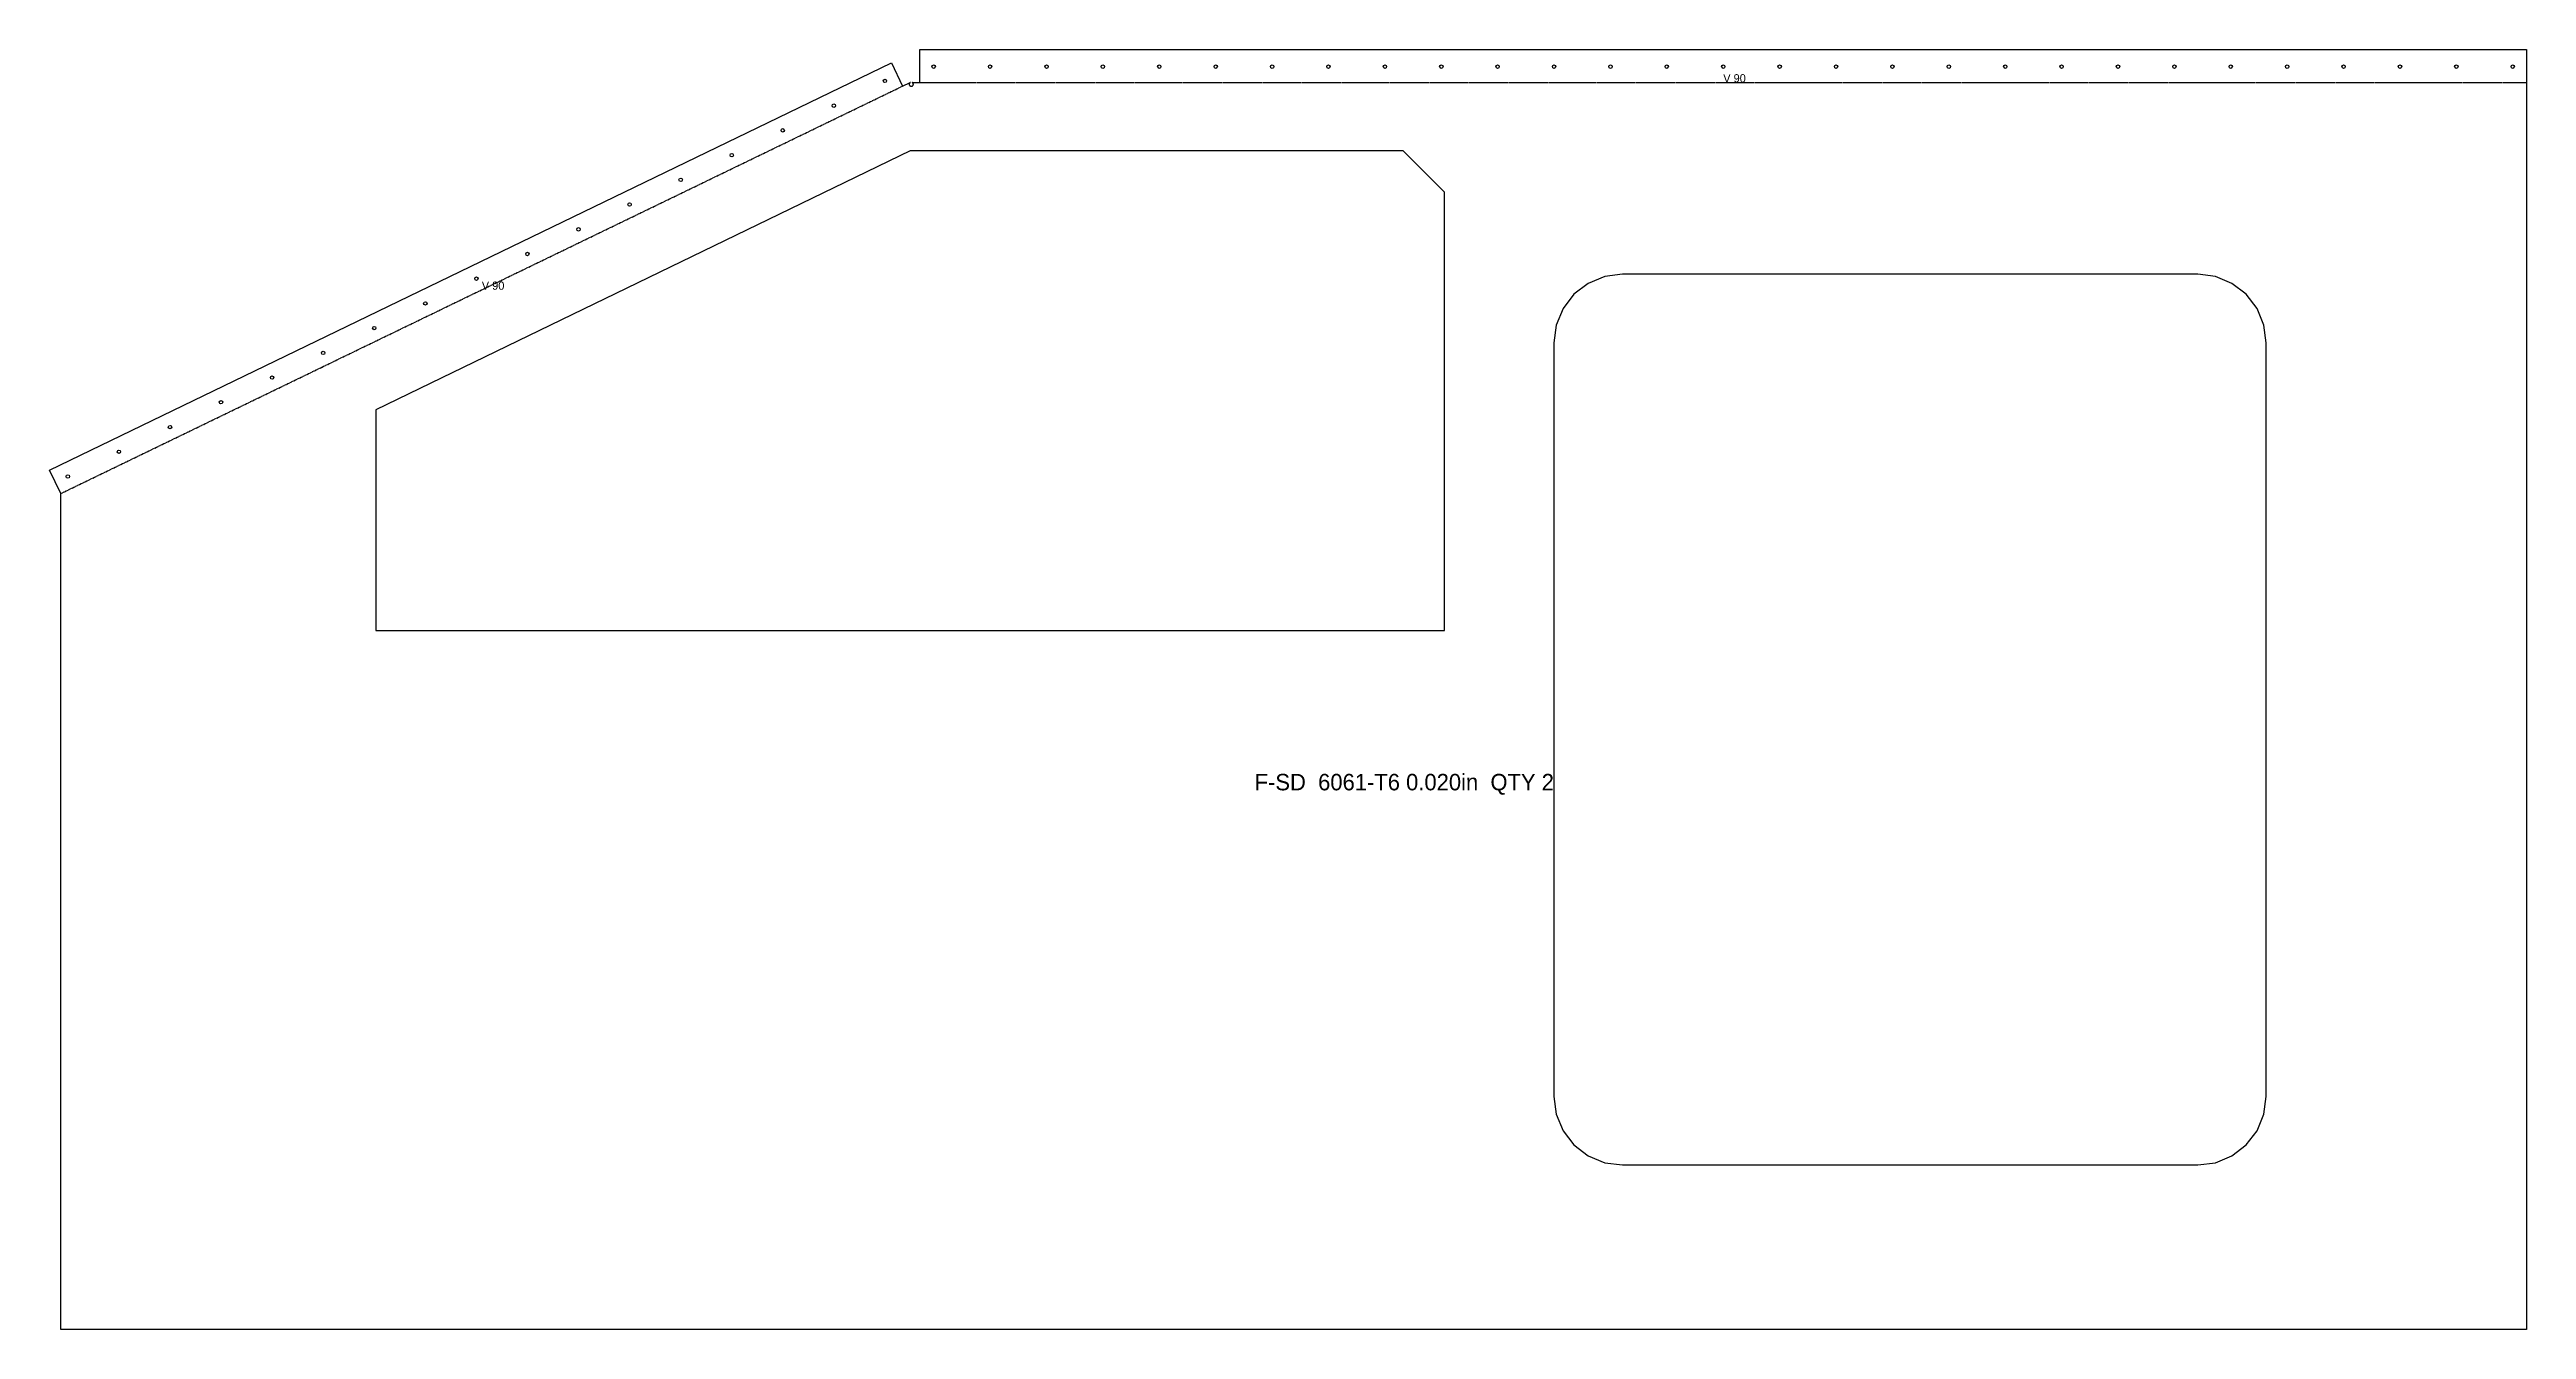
# Model space of a CAD drawing. Header units: millimetres. Extents: x -8 to 1800, y 0 to 934.
import ezdxf

# ---------------------------------------------------------------- set-up
doc = ezdxf.new("R2010")
doc.units = ezdxf.units.MM
doc.linetypes.add('DASHED', pattern=[1.524, 1.27, -0.254])
for name, color, linetype in [('CUT', 7, 'CONTINUOUS'), ('ETCH', 8, 'CONTINUOUS'), ('HOLE', 6, 'CONTINUOUS'), ('VALLEY', 1, 'DASHED')]:
    doc.layers.add(name, color=color, linetype=linetype)

msp = doc.modelspace()

# ---------------------------------------------------------------- linework, layer by layer
at = {"layer": 'CUT'}
for points in [[(614.5, 907.3), (620, 910), (620.2, 910), (620.2, 910), (620, 909.9), (619.9, 909.8), (619.8, 909.7), (619.7, 909.6), (619.6, 909.5), (619.6, 909.4), (619.5, 909.2), (619.4, 909.1), (619.4, 909), (619.4, 908.8), (619.4, 908.7), (619.4, 908.5), (619.4, 908.4), (619.4, 908.2), (619.5, 908.1), (619.6, 908), (619.6, 907.8), (619.7, 907.7), (619.8, 907.6), (619.9, 907.5), (620, 907.4), (620.2, 907.4), (620.3, 907.3), (620.4, 907.2), (620.6, 907.2), (620.7, 907.2), (620.9, 907.2), (621, 907.2), (621.2, 907.2), (621.3, 907.2), (621.5, 907.3), (621.6, 907.4), (621.7, 907.4), (621.8, 907.5), (621.9, 907.6), (622, 907.7), (622.1, 907.8), (622.2, 908), (622.3, 908.1), (622.3, 908.2), (622.3, 908.4), (622.4, 908.5), (622.4, 908.7), (622.4, 908.8), (622.3, 909), (622.3, 909.1), (622.3, 909.2), (622.2, 909.4), (622.1, 909.5), (622, 909.6), (621.9, 909.7), (621.8, 909.8), (621.7, 909.9), (621.6, 910), (621.6, 910), (627.2, 910), (627.2, 934), (1800, 934), (1800, 0), (0, 0), (0, 610), (-8.3, 627.1), (606.3, 924.4), (614.5, 907.3)], [(1010, 830), (980, 860), (620, 860), (230, 671), (230, 510), (1010, 510), (1010, 830)], [(1595.4, 134.6), (1603.3, 145), (1608.3, 157.1), (1610, 170), (1610, 720), (1608.3, 732.9), (1603.3, 745), (1595.4, 755.4), (1585, 763.3), (1572.9, 768.3), (1560, 770), (1140, 770), (1127.1, 768.3), (1115, 763.3), (1104.6, 755.4), (1096.7, 745), (1091.7, 732.9), (1090, 720), (1090, 170), (1091.7, 157.1), (1096.7, 145), (1104.6, 134.6), (1115, 126.7), (1127.1, 121.7), (1140, 120), (1560, 120), (1572.9, 121.7), (1585, 126.7), (1595.4, 134.6)]]:
    msp.add_lwpolyline(points, close=True, dxfattribs=at)
at = {"layer": 'HOLE'}
for centre in [(637.2, 921.5), (678.4, 921.5), (719.6, 921.5), (760.7, 921.5), (801.9, 921.5), (843.1, 921.5), (884.3, 921.5), (925.4, 921.5), (966.6, 921.5), (1007.8, 921.5), (1048.9, 921.5), (1090.1, 921.5), (1131.3, 921.5), (1172.4, 921.5), (1213.6, 921.5), (1254.8, 921.5), (1296, 921.5), (1337.1, 921.5), (1378.3, 921.5), (1419.5, 921.5), (1460.6, 921.5), (1501.8, 921.5), (1543, 921.5), (1584.1, 921.5), (1625.3, 921.5), (1666.5, 921.5), (1707.7, 921.5), (1748.8, 921.5), (1790, 921.5), (601.6, 911.1), (564.3, 893), (527, 875), (489.8, 856.9), (452.5, 838.9), (415.2, 820.9), (377.9, 802.8), (340.6, 784.8), (303.4, 766.8), (266.1, 748.7), (228.8, 730.7), (191.5, 712.6), (154.2, 694.6), (116.9, 676.6), (79.7, 658.5), (42.4, 640.5), (5.1, 622.4)]:
    msp.add_circle(centre, 1.25, dxfattribs=at)
at = {"layer": 'VALLEY'}
for p, q in [((0, 610), (614.5, 907.3)), ((627.2, 910), (1800, 910))]:
    msp.add_line(p, q, dxfattribs=at)

# ---------------------------------------------------------------- texts
at = {"layer": 'ETCH'}
for s, height, p in [('V 90', 6, (1213.6, 910)), ('V 90', 6, (307.3, 758.7)), ('F-SD  6061-T6 0.020in  QTY 2', 12, (871.5, 393.4))]:
    msp.add_text(s, height=height, dxfattribs=at).set_placement(p)

doc.saveas('drawing.dxf')
